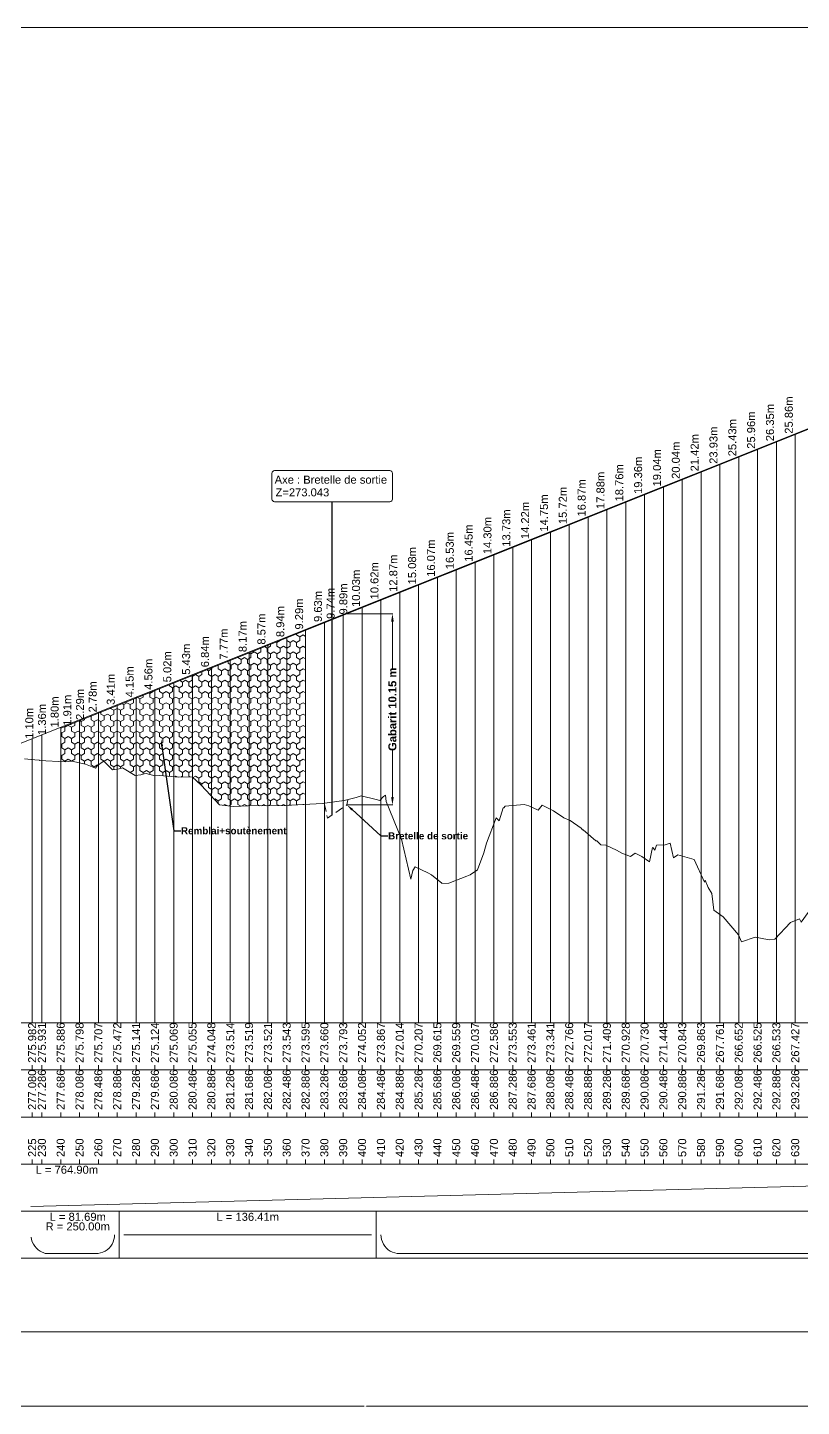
# Model space of a CAD drawing. Extents: x -67 to 3544, y -3197 to 656.
# Drawn here: x 703 to 1113, y -2726 to -1994 of the extents above; entities that cross this region are included whole.
import ezdxf
from ezdxf import colors
from ezdxf.entities.mleader import LeaderData, LeaderLine
from ezdxf.enums import TextEntityAlignment as Align
from ezdxf.math import Vec2, Vec3

# ---------------------------------------------------------------- set-up
doc = ezdxf.new("R2010")
doc.units = 0
doc.header["$PDSIZE"] = -0.00032
doc.linetypes.add('CACHE', pattern=[9.525, 6.35, -3.175])
doc.layers.get('0').update_dxf_attribs({"lineweight": 0})
for name, color, linetype, lineweight in [("Route - Bretelle d'entrée - PL - A14_Bretelle de sortie", 5, 'Continuous', 0), ("Route - Bretelle d'entrée - PL - Habillage - Intersection d’axes", 7, 'Continuous', 0), ('Route - Route de la corniche de Brazzaville - PL - Habillage - Intersection d’axes', 7, 'Continuous', 0), ('Route - Route de la corniche de Brazzaville - PL - Projet Linéaire', 7, 'Continuous', 0), ('Route - Route de la corniche de Brazzaville - PL - Terrain', 3, 'Continuous', 0)]:
    doc.layers.add(name, color=color, linetype=linetype, lineweight=lineweight)
doc.styles.add('CoteTitre', font='arial.ttf', dxfattribs={"height": 0.0017})
doc.styles.add('CoteTitreA', font='arial.ttf', dxfattribs={"height": 0.0017})
doc.styles.add('CoteVert', font='arial.ttf', dxfattribs={"height": 0.0017})
doc.styles.add('CoteVertA', font='arial.ttf', dxfattribs={"height": 0.0017})
doc.styles.add('CoteVertB', font='arial.ttf', dxfattribs={"height": 0.0017})
doc.styles.add('Etiquette', font='arial.ttf', dxfattribs={"height": 0.5})
doc.styles.get("Standard").update_dxf_attribs({"font": 'arialbd.ttf'})
doc.dimstyles.get("Standard").update_dxf_attribs({"dimtxt": 0.18, "dimasz": 0.18, "dimexe": 0.18, "dimexo": 0.0625, "dimgap": 0.09, "dimtad": 0, "dimtih": 1, "dimtoh": 1, "dimdec": 4, "dimzin": 0, "dimdsep": 46, "dimtxsty": 'Standard', "dimcen": 0.09, "dimadec": 0, "dimazin": 0, "dimtfac": 1, "dimtdec": 4, "dimtofl": 0, "dimtmove": 0, "dimatfit": 3, "dimfxl": 1, "dimtolj": 1, "dimtzin": 0, "dimarcsym": 0})

# ---------------------------------------------------------------- blocks, each defined once
blk = doc.blocks.new('*D15')
at = {"transparency": 16777216}
for p, q in [((872.23, -2305.53), (896.52, -2305.53)), ((896.34, -2309.78), (896.34, -2335.26)), ((896.34, -2402.8), (896.34, -2377.32)), ((872.23, -2407.05), (896.52, -2407.05))]:
    blk.add_line(p, q, dxfattribs=at)
for points in [[(895.64, -2309.78), (897.05, -2309.78), (896.34, -2305.53)], [(895.64, -2402.8), (897.05, -2402.8), (896.34, -2407.05)]]:
    blk.add_solid(points, dxfattribs=at)
at = {"layer": 'Defpoints', "color": 0, "transparency": 16777216}
for p in [(872.17, -2305.53, 0), (872.17, -2407.05, 0), (896.34, -2407.05)]:
    blk.add_point(p, dxfattribs=at)
at = {"transparency": 16777216, "insert": (896.34, -2356.29), "char_height": 4.25, "attachment_point": 5, "rotation": 90}
blk.add_mtext('\\A1;Gabarit 10.15 m', dxfattribs=at)
blk = doc.blocks.new('*D18')
at = {"transparency": 16777216}
for p, q in [((244.47, -2686.85), (244.47, -2726.47)), ((1519.47, -2686.85), (1519.47, -2726.47)), ((244.65, -2726.29), (881.3, -2726.29)), ((1519.29, -2726.29), (882.63, -2726.29))]:
    blk.add_line(p, q, dxfattribs=at)
for points in [[(244.65, -2726.26), (244.65, -2726.32), (244.47, -2726.29)], [(1519.29, -2726.26), (1519.29, -2726.32), (1519.47, -2726.29)]]:
    blk.add_solid(points, dxfattribs=at)
at = {"layer": 'Defpoints', "color": 0, "transparency": 16777216}
for p in [(244.47, -2686.78), (1519.47, -2686.78), (1519.47, -2726.29)]:
    blk.add_point(p, dxfattribs=at)
at = {"transparency": 16777216, "insert": (881.97, -2726.29), "char_height": 0.18, "attachment_point": 5}
blk.add_mtext('\\A1;1275.0000', dxfattribs=at)

msp = doc.modelspace()

# ---------------------------------------------------------------- hatches: boundary and pattern name
h = msp.add_hatch()
h.set_pattern_fill('G_DELTA', color=256)
h.set_pattern_definition([(30, (296.3705, -2647.8214), (1e-09, 6), [2, -4]), (30, (294.6384, -2644.8214), (1e-09, 6), [2, -4]), (90, (296.3705, -2643.8214), (-5.196152, 3), [2, -4]), (90, (299.8346, -2643.8214), (-5.196152, 3), [2, -4]), (150, (296.3705, -2647.8214), (-5.196152, -3), [2, -4]), (150, (294.6384, -2644.8214), (-5.196152, -3), [2, -4])])
h.paths.add_polyline_path([(790.07236, -2392.1395), (794.82085, -2396.64616), (804.56181, -2406.93913), (811.87335, -2407.88722), (819.59297, -2407.6156), (839.61392, -2407.40399), (850.19216, -2406.83289), (850.19216, -2314.32209), (720.19216, -2366.32209), (720.19216, -2383.98599), (722.55487, -2384.09615), (726.18203, -2383.91073), (733.33092, -2385.36647), (738.75808, -2387.61864), (739.67356, -2386.06808), (742.81391, -2384.03016), (743.58122, -2384.44734), (747.63476, -2388.45487), (751.30778, -2387.89999), (753.09573, -2387.36339), (759.73966, -2391.45836), (762.6703, -2391.07053), (764.54929, -2390.51367), (765.54676, -2390.44979), (770.2115, -2391.56622), (772.83251, -2391.48745), (782.98084, -2392.26742)])

# ---------------------------------------------------------------- linework, layer by layer
at = {"color": 7, "linetype": 'Continuous'}
for p, q in [((1110.19216, -2522.80644), (1110.19216, -2209.94513)), ((1090.19216, -2522.80644), (1090.19216, -2217.94513)), ((1100.19216, -2522.80644), (1100.19216, -2213.94513)), ((1080.19216, -2522.80644), (1080.19216, -2221.94513)), ((1060.19216, -2522.80644), (1060.19216, -2229.94513)), ((1070.19216, -2522.80644), (1070.19216, -2225.94513)), ((1040.19216, -2522.80644), (1040.19216, -2237.94513)), ((1050.19216, -2522.80644), (1050.19216, -2233.94513)), ((1020.19216, -2522.80644), (1020.19216, -2245.94513)), ((1030.19216, -2522.80644), (1030.19216, -2241.94513)), ((1000.19216, -2522.80644), (1000.19216, -2253.94513)), ((1010.19216, -2522.80644), (1010.19216, -2249.94513)), ((980.19216, -2522.80644), (980.19216, -2261.94513)), ((990.19216, -2522.80644), (990.19216, -2257.94513)), ((970.19216, -2522.80644), (970.19216, -2265.94513)), ((950.19216, -2522.80644), (950.19216, -2273.94513)), ((960.19216, -2522.80644), (960.19216, -2269.94513)), ((930.19216, -2522.80644), (930.19216, -2281.94513)), ((940.19216, -2522.80644), (940.19216, -2277.94513)), ((910.19216, -2522.80644), (910.19216, -2289.94513)), ((920.19216, -2522.80644), (920.19216, -2285.94513)), ((890.19216, -2522.80644), (890.19216, -2297.94513)), ((900.19216, -2522.80644), (900.19216, -2293.94513)), ((870.19216, -2522.80644), (870.19216, -2305.94513)), ((880.19216, -2522.80644), (880.19216, -2301.94513)), ((860.19216, -2522.80644), (860.19216, -2309.94513)), ((840.19216, -2522.80644), (840.19216, -2317.94513)), ((850.19216, -2522.80644), (850.19216, -2313.94513)), ((820.19216, -2522.80644), (820.19216, -2325.94513)), ((830.19216, -2522.80644), (830.19216, -2321.94513)), ((800.19216, -2522.80644), (800.19216, -2333.94513)), ((810.19216, -2522.80644), (810.19216, -2329.94513)), ((780.19216, -2522.80644), (780.19216, -2341.94513)), ((790.19216, -2522.80644), (790.19216, -2337.94513)), ((760.19216, -2522.80644), (760.19216, -2349.94513)), ((770.19216, -2522.80644), (770.19216, -2345.94513)), ((750.19216, -2522.80644), (750.19216, -2353.94513)), ((730.19216, -2522.80644), (730.19216, -2361.94513)), ((740.19216, -2522.80644), (740.19216, -2357.94513)), ((705.04192, -2522.80644), (705.04192, -2372.00523)), ((710.19216, -2522.80644), (710.19216, -2369.94513)), ((720.19216, -2522.80644), (720.19216, -2365.94513)), ((705.04192, -2385.48321), (705.04192, -2380.48321)), ((710.19216, -2385.99562), (710.19216, -2380.99562)), ((720.19216, -2386.44654), (720.19216, -2381.44654)), ((730.19216, -2387.3264), (730.19216, -2382.3264)), ((740.19216, -2388.23899), (740.19216, -2383.23899)), ((750.19216, -2390.58676), (750.19216, -2385.58676)), ((760.19216, -2393.89848), (760.19216, -2388.89848)), ((770.19216, -2394.06159), (770.19216, -2389.06159)), ((780.19216, -2394.61546), (780.19216, -2389.61546)), ((790.19216, -2394.7532), (790.19216, -2389.7532)), ((800.19216, -2404.82185), (800.19216, -2399.82185)), ((880.19216, -2404.7876), (880.19216, -2399.7876)), ((810.19216, -2410.16922), (810.19216, -2405.16922)), ((820.19216, -2410.11472), (820.19216, -2405.11472)), ((830.19216, -2410.09858), (830.19216, -2405.09858)), ((840.19216, -2409.87424), (840.19216, -2404.87424)), ((850.19216, -2409.35356), (850.19216, -2404.35356)), ((860.19216, -2408.71051), (860.19216, -2403.71051)), ((870.19216, -2407.37739), (870.19216, -2402.37739)), ((890.19216, -2406.63248), (890.19216, -2401.63248)), ((960.19216, -2409.77882), (960.19216, -2404.77882)), ((970.19216, -2410.69208), (970.19216, -2405.69208)), ((980.19216, -2411.89541), (980.19216, -2406.89541)), ((950.19216, -2419.44774), (950.19216, -2414.44774)), ((990.19216, -2417.64295), (990.19216, -2412.64295)), ((900.19216, -2425.16932), (900.19216, -2420.16932)), ((1000.19216, -2425.13834), (1000.19216, -2420.13834)), ((1010.19216, -2431.21261), (1010.19216, -2426.21261)), ((1040.19216, -2430.82297), (1040.19216, -2425.82297)), ((1020.19216, -2436.02695), (1020.19216, -2431.02695)), ((1030.19216, -2438.0081), (1030.19216, -2433.0081)), ((1050.19216, -2436.87538), (1050.19216, -2431.87538)), ((910.19216, -2443.23461), (910.19216, -2438.23461)), ((920.19216, -2449.152), (920.19216, -2444.152)), ((930.19216, -2449.7167), (930.19216, -2444.7167)), ((940.19216, -2444.93602), (940.19216, -2439.93602)), ((1060.19216, -2446.67464), (1060.19216, -2441.67464)), ((1070.19216, -2467.69856), (1070.19216, -2462.69856)), ((1110.19216, -2471.03709), (1110.19216, -2466.03709)), ((1080.19216, -2478.79067), (1080.19216, -2473.79067)), ((1090.19216, -2480.05188), (1090.19216, -2475.05188)), ((1100.19216, -2479.9787), (1100.19216, -2474.9787)), ((1500.00136, -2522.80644), (296.3855, -2522.80644)), ((1500.00136, -2547.80644), (296.3855, -2547.80644)), ((1500.00136, -2572.80644), (296.3855, -2572.80644)), ((1500.00136, -2597.80644), (296.3855, -2597.80644)), ((705.04192, -2595.30644), (705.04192, -2597.80644)), ((710.19216, -2595.30644), (710.19216, -2597.80644)), ((720.19216, -2595.30644), (720.19216, -2597.80644)), ((730.19216, -2595.30644), (730.19216, -2597.80644)), ((740.19216, -2595.30644), (740.19216, -2597.80644)), ((750.19216, -2595.30644), (750.19216, -2597.80644)), ((760.19216, -2595.30644), (760.19216, -2597.80644)), ((770.19216, -2595.30644), (770.19216, -2597.80644)), ((780.19216, -2595.30644), (780.19216, -2597.80644)), ((790.19216, -2595.30644), (790.19216, -2597.80644)), ((800.19216, -2595.30644), (800.19216, -2597.80644)), ((810.19216, -2595.30644), (810.19216, -2597.80644)), ((820.19216, -2595.30644), (820.19216, -2597.80644)), ((830.19216, -2595.30644), (830.19216, -2597.80644)), ((840.19216, -2595.30644), (840.19216, -2597.80644)), ((850.19216, -2595.30644), (850.19216, -2597.80644)), ((860.19216, -2595.30644), (860.19216, -2597.80644)), ((870.19216, -2595.30644), (870.19216, -2597.80644)), ((880.19216, -2595.30644), (880.19216, -2597.80644)), ((890.19216, -2595.30644), (890.19216, -2597.80644)), ((900.19216, -2595.30644), (900.19216, -2597.80644)), ((910.19216, -2595.30644), (910.19216, -2597.80644)), ((920.19216, -2595.30644), (920.19216, -2597.80644)), ((930.19216, -2595.30644), (930.19216, -2597.80644)), ((940.19216, -2595.30644), (940.19216, -2597.80644)), ((950.19216, -2595.30644), (950.19216, -2597.80644)), ((960.19216, -2595.30644), (960.19216, -2597.80644)), ((970.19216, -2595.30644), (970.19216, -2597.80644)), ((980.19216, -2595.30644), (980.19216, -2597.80644)), ((990.19216, -2595.30644), (990.19216, -2597.80644)), ((1000.19216, -2595.30644), (1000.19216, -2597.80644)), ((1010.19216, -2595.30644), (1010.19216, -2597.80644)), ((1020.19216, -2595.30644), (1020.19216, -2597.80644)), ((1030.19216, -2595.30644), (1030.19216, -2597.80644)), ((1040.19216, -2595.30644), (1040.19216, -2597.80644)), ((1050.19216, -2595.30644), (1050.19216, -2597.80644)), ((1060.19216, -2595.30644), (1060.19216, -2597.80644)), ((1070.19216, -2595.30644), (1070.19216, -2597.80644)), ((1080.19216, -2595.30644), (1080.19216, -2597.80644)), ((1090.19216, -2595.30644), (1090.19216, -2597.80644)), ((1100.19216, -2595.30644), (1100.19216, -2597.80644)), ((1110.19216, -2595.30644), (1110.19216, -2597.80644)), ((704.37715, -2620.30644), (1463.6612, -2600.30644)), ((1500.00136, -2622.80644), (296.3855, -2622.80644)), ((751.30778, -2622.80644), (751.30778, -2647.80644)), ((887.71995, -2622.80644), (887.71995, -2647.80644)), ((748.80778, -2635.30644), (748.72223, -2636.6117)), ((885.21995, -2635.30644), (753.80778, -2635.30644)), ((890.21995, -2635.30644), (890.30551, -2636.6117)), ((704.4627, -2636.6117), (704.71789, -2637.89463)), ((704.71789, -2637.89463), (705.13836, -2639.13327)), ((705.13836, -2639.13327), (705.7169, -2640.30644)), ((705.7169, -2640.30644), (706.44362, -2641.39405)), ((706.44362, -2641.39405), (707.30608, -2642.37751)), ((707.30608, -2642.37751), (708.28954, -2643.23997)), ((745.87885, -2642.37751), (744.8954, -2643.23997)), ((746.74131, -2641.39405), (745.87885, -2642.37751)), ((747.46804, -2640.30644), (746.74131, -2641.39405)), ((748.04658, -2639.13327), (747.46804, -2640.30644)), ((748.46704, -2637.89463), (748.04658, -2639.13327)), ((748.72223, -2636.6117), (748.46704, -2637.89463)), ((890.30551, -2636.6117), (890.5607, -2637.89463)), ((890.5607, -2637.89463), (890.98116, -2639.13327)), ((890.98116, -2639.13327), (891.5597, -2640.30644)), ((891.5597, -2640.30644), (892.28642, -2641.39405)), ((892.28642, -2641.39405), (893.14889, -2642.37751)), ((893.14889, -2642.37751), (894.13234, -2643.23997)), ((1500.00136, -2647.80644), (296.3855, -2647.80644)), ((708.28954, -2643.23997), (709.37715, -2643.96669)), ((709.37715, -2643.96669), (711.98933, -2645.25488)), ((712.21047, -2645.30644), (738.80778, -2645.30644)), ((740.11304, -2645.22089), (738.80778, -2645.30644)), ((741.39597, -2644.9657), (740.11304, -2645.22089)), ((742.63462, -2644.54523), (741.39597, -2644.9657)), ((743.80778, -2643.96669), (742.63462, -2644.54523)), ((744.8954, -2643.23997), (743.80778, -2643.96669)), ((894.13234, -2643.23997), (895.21996, -2643.96669)), ((895.21996, -2643.96669), (896.39312, -2644.54523)), ((896.39312, -2644.54523), (897.63176, -2644.9657)), ((897.63176, -2644.9657), (898.91469, -2645.22089)), ((898.91469, -2645.22089), (900.21996, -2645.30644)), ((900.21996, -2645.30644), (1416.01537, -2645.30644))]:
    msp.add_line(p, q, dxfattribs=at)
for p, q in [((890.19216, -2297.94513), (890.19216, -2298.32209)), ((850.19216, -2406.85356), (850.19216, -2314.32209)), ((720.19216, -2366.32209), (720.19216, -2383.94654))]:
    msp.add_line(p, q)
at = {"linetype": 'Continuous'}
for p, q in [((705.04192, -2545.30644), (705.04192, -2547.80644)), ((710.19216, -2545.30644), (710.19216, -2547.80644)), ((720.19216, -2545.30644), (720.19216, -2547.80644)), ((730.19216, -2545.30644), (730.19216, -2547.80644)), ((740.19216, -2545.30644), (740.19216, -2547.80644)), ((750.19216, -2545.30644), (750.19216, -2547.80644)), ((760.19216, -2545.30644), (760.19216, -2547.80644)), ((770.19216, -2545.30644), (770.19216, -2547.80644)), ((780.19216, -2545.30644), (780.19216, -2547.80644)), ((790.19216, -2545.30644), (790.19216, -2547.80644)), ((800.19216, -2545.30644), (800.19216, -2547.80644)), ((810.19216, -2545.30644), (810.19216, -2547.80644)), ((820.19216, -2545.30644), (820.19216, -2547.80644)), ((830.19216, -2545.30644), (830.19216, -2547.80644)), ((840.19216, -2545.30644), (840.19216, -2547.80644)), ((850.19216, -2545.30644), (850.19216, -2547.80644)), ((860.19216, -2545.30644), (860.19216, -2547.80644)), ((870.19216, -2545.30644), (870.19216, -2547.80644)), ((880.19216, -2545.30644), (880.19216, -2547.80644)), ((890.19216, -2545.30644), (890.19216, -2547.80644)), ((900.19216, -2545.30644), (900.19216, -2547.80644)), ((910.19216, -2545.30644), (910.19216, -2547.80644)), ((920.19216, -2545.30644), (920.19216, -2547.80644)), ((930.19216, -2545.30644), (930.19216, -2547.80644)), ((940.19216, -2545.30644), (940.19216, -2547.80644)), ((950.19216, -2545.30644), (950.19216, -2547.80644)), ((960.19216, -2545.30644), (960.19216, -2547.80644)), ((970.19216, -2545.30644), (970.19216, -2547.80644)), ((980.19216, -2545.30644), (980.19216, -2547.80644)), ((990.19216, -2545.30644), (990.19216, -2547.80644)), ((1000.19216, -2545.30644), (1000.19216, -2547.80644)), ((1010.19216, -2545.30644), (1010.19216, -2547.80644)), ((1020.19216, -2545.30644), (1020.19216, -2547.80644)), ((1030.19216, -2545.30644), (1030.19216, -2547.80644)), ((1040.19216, -2545.30644), (1040.19216, -2547.80644)), ((1050.19216, -2545.30644), (1050.19216, -2547.80644)), ((1060.19216, -2545.30644), (1060.19216, -2547.80644)), ((1070.19216, -2545.30644), (1070.19216, -2547.80644)), ((1080.19216, -2545.30644), (1080.19216, -2547.80644)), ((1090.19216, -2545.30644), (1090.19216, -2547.80644)), ((1100.19216, -2545.30644), (1100.19216, -2547.80644)), ((1110.19216, -2545.30644), (1110.19216, -2547.80644)), ((705.04192, -2570.30644), (705.04192, -2572.80644)), ((710.19216, -2570.30644), (710.19216, -2572.80644)), ((720.19216, -2570.30644), (720.19216, -2572.80644)), ((730.19216, -2570.30644), (730.19216, -2572.80644)), ((740.19216, -2570.30644), (740.19216, -2572.80644)), ((750.19216, -2570.30644), (750.19216, -2572.80644)), ((760.19216, -2570.30644), (760.19216, -2572.80644)), ((770.19216, -2570.30644), (770.19216, -2572.80644)), ((780.19216, -2570.30644), (780.19216, -2572.80644)), ((790.19216, -2570.30644), (790.19216, -2572.80644)), ((800.19216, -2570.30644), (800.19216, -2572.80644)), ((810.19216, -2570.30644), (810.19216, -2572.80644)), ((820.19216, -2570.30644), (820.19216, -2572.80644)), ((830.19216, -2570.30644), (830.19216, -2572.80644)), ((840.19216, -2570.30644), (840.19216, -2572.80644)), ((850.19216, -2570.30644), (850.19216, -2572.80644)), ((860.19216, -2570.30644), (860.19216, -2572.80644)), ((870.19216, -2570.30644), (870.19216, -2572.80644)), ((880.19216, -2570.30644), (880.19216, -2572.80644)), ((890.19216, -2570.30644), (890.19216, -2572.80644)), ((900.19216, -2570.30644), (900.19216, -2572.80644)), ((910.19216, -2570.30644), (910.19216, -2572.80644)), ((920.19216, -2570.30644), (920.19216, -2572.80644)), ((930.19216, -2570.30644), (930.19216, -2572.80644)), ((940.19216, -2570.30644), (940.19216, -2572.80644)), ((950.19216, -2570.30644), (950.19216, -2572.80644)), ((960.19216, -2570.30644), (960.19216, -2572.80644)), ((970.19216, -2570.30644), (970.19216, -2572.80644)), ((980.19216, -2570.30644), (980.19216, -2572.80644)), ((990.19216, -2570.30644), (990.19216, -2572.80644)), ((1000.19216, -2570.30644), (1000.19216, -2572.80644)), ((1010.19216, -2570.30644), (1010.19216, -2572.80644)), ((1020.19216, -2570.30644), (1020.19216, -2572.80644)), ((1030.19216, -2570.30644), (1030.19216, -2572.80644)), ((1040.19216, -2570.30644), (1040.19216, -2572.80644)), ((1050.19216, -2570.30644), (1050.19216, -2572.80644)), ((1060.19216, -2570.30644), (1060.19216, -2572.80644)), ((1070.19216, -2570.30644), (1070.19216, -2572.80644)), ((1080.19216, -2570.30644), (1080.19216, -2572.80644)), ((1090.19216, -2570.30644), (1090.19216, -2572.80644)), ((1100.19216, -2570.30644), (1100.19216, -2572.80644)), ((1110.19216, -2570.30644), (1110.19216, -2572.80644))]:
    msp.add_line(p, q, dxfattribs=at)
msp.add_lwpolyline([(244.46821, -1994.28281), (1519.46821, -1994.28281), (1519.46821, -2686.78281), (244.46821, -2686.78281)], close=True)
at = {"color": 7, "linetype": 'Continuous'}
msp.add_arc((712.21047, -2644.80644), 0.5, 243.75003747, 270, dxfattribs=at)
at = {"layer": "Route - Bretelle d'entrée - PL - A14_Bretelle de sortie", "color": 5, "linetype": 'CACHE', "ltscale": 0.7, "elevation": 0, "flags": 128}
msp.add_lwpolyline([(860.17232, -2406.21743), (861.7994, -2414.06525), (864.36216, -2412.37958), (869.76922, -2408.66401), (872.17236, -2407.04778), (872.66345, -2404.28108)], dxfattribs=at)
at = {"layer": 'Route - Route de la corniche de Brazzaville - PL - Habillage - Intersection d’axes'}
for p, q in [((832.33657, -2231.00238), (832.33657, -2244.62641)), ((894.93671, -2229.55134), (833.78761, -2229.55134)), ((896.38775, -2244.62641), (896.38775, -2231.00238)), ((833.78761, -2246.07747), (894.93671, -2246.07745))]:
    msp.add_line(p, q, dxfattribs=at)
for centre, start, end in [((833.78761, -2231.00238), 90, 180), ((894.93671, -2231.00238), 0, 90), ((833.78761, -2244.62641), 180, 270), ((894.93671, -2244.62641), 270, 0)]:
    msp.add_arc(centre, 1.45104, start, end, dxfattribs=at)
at = {"layer": 'Route - Route de la corniche de Brazzaville - PL - Projet Linéaire', "color": 251, "linetype": 'Continuous'}
msp.add_line((689.02634, -2378.41146), (1453.31039, -2072.69784), dxfattribs=at)
at = {"layer": 'Route - Route de la corniche de Brazzaville - PL - Projet Linéaire', "color": 1, "linetype": 'Continuous'}
for p, q in [((689.02634, -2378.41146), (1453.31039, -2072.69784)), ((720.19216, -2366.32209), (1420.19216, -2086.32209))]:
    msp.add_line(p, q, dxfattribs=at)
at = {"layer": 'Route - Route de la corniche de Brazzaville - PL - Terrain', "color": 114, "linetype": 'Continuous', "flags": 128}
msp.add_lwpolyline([(701.03443, -2382.67822), (706.48049, -2383.14256), (708.94102, -2383.35524), (709.01154, -2383.46468), (722.55487, -2384.09615), (726.18203, -2383.91073), (733.33092, -2385.36647), (738.75808, -2387.61864), (739.67356, -2386.06808), (742.81391, -2384.03016), (743.58122, -2384.44734), (747.63476, -2388.45487), (751.30778, -2387.89999), (753.09573, -2387.36339), (759.73966, -2391.45836), (762.6703, -2391.07053), (764.54929, -2390.51367), (765.54676, -2390.44979), (770.2115, -2391.56622), (772.83251, -2391.48745), (782.98084, -2392.26742), (790.07236, -2392.1395), (794.82085, -2396.64616), (804.56181, -2406.93913), (811.87335, -2407.88722), (819.59297, -2407.6156), (839.61392, -2407.40399), (859.02773, -2406.35588), (870.76582, -2404.79171), (877.0536, -2403.16784), (879.736, -2402.17176), (887.71995, -2404.19937), (889.65758, -2404.69022), (891.67781, -2402.57766), (892.69937, -2401.90198), (893.09236, -2405.31874), (901.21762, -2425.21006), (906.0489, -2446.40807), (907.22146, -2441.92526), (908.36216, -2439.91604), (915.18893, -2443.05642), (917.15944, -2444.18942), (922.60019, -2448.58904), (922.61884, -2448.71945), (926.35808, -2448.69559), (935.89104, -2444.97462), (937.53623, -2444.19025), (941.51462, -2441.56023), (944.93524, -2432.54965), (946.28236, -2427.46075), (951.3319, -2413.87441), (952.96088, -2415.48376), (955.1667, -2408.66707), (955.51083, -2408.53737), (956.13338, -2407.66201), (966.29857, -2406.80933), (968.69531, -2407.4708), (973.67504, -2409.91209), (975.85056, -2407.20192), (981.76969, -2410.18916), (987.29498, -2413.88249), (990.7286, -2415.38396), (996.573, -2419.42263), (997.18678, -2420.33697), (997.59585, -2420.32349), (1004.24771, -2426.10365), (1004.83857, -2426.19313), (1007.01402, -2428.30928), (1009.61712, -2428.43721), (1015.26971, -2431.05191), (1018.19758, -2432.74296), (1022.6833, -2434.48723), (1025.19263, -2432.685), (1028.74697, -2434.51655), (1032.80984, -2437.28691), (1034.38261, -2429.66348), (1034.77613, -2429.84268), (1035.71592, -2431.04436), (1036.47376, -2428.45577), (1041.09112, -2428.29066), (1043.79279, -2427.43746), (1045.49633, -2435.15689), (1047.8198, -2433.64445), (1056.60362, -2436.09874), (1062.00599, -2448.16375), (1062.38133, -2446.96651), (1064.05062, -2450.97858), (1065.8857, -2454.11422), (1067.0461, -2462.93245), (1071.99499, -2466.45911), (1080.08309, -2476.01998), (1081.59441, -2479.7678), (1088.87067, -2477.28969), (1095.45407, -2478.45022), (1096.72237, -2478.76599), (1099.29102, -2478.40826), (1107.61747, -2469.56864), (1112.39549, -2467.62054), (1113.34442, -2469.3425), (1117.12498, -2464.11973)], dxfattribs=at)

# ---------------------------------------------------------------- texts
at = {"color": 7, "style": 'CoteVertB'}
for s, p in [('26.35m', (1100.19216, -2213.94513)), ('25.86m', (1110.19216, -2209.94513)), ('25.43m', (1080.19216, -2221.94513)), ('25.96m', (1090.19216, -2217.94513)), ('21.42m', (1060.19216, -2229.94513)), ('23.93m', (1070.19216, -2225.94513)), ('20.04m', (1050.19216, -2233.94513)), ('19.36m', (1030.19216, -2241.94513)), ('19.04m', (1040.19216, -2237.94513)), ('17.88m', (1010.19216, -2249.94513)), ('18.76m', (1020.19216, -2245.94513)), ('15.72m', (990.19216, -2257.94513)), ('16.87m', (1000.19216, -2253.94513)), ('14.22m', (970.19216, -2265.94513)), ('14.75m', (980.19216, -2261.94513)), ('14.30m', (950.19216, -2273.94513)), ('13.73m', (960.19216, -2269.94513)), ('16.45m', (940.19216, -2277.94513)), ('16.07m', (920.19216, -2285.94513)), ('16.53m', (930.19216, -2281.94513)), ('12.87m', (900.19216, -2293.94513)), ('15.08m', (910.19216, -2289.94513)), ('10.03m', (880.37966, -2301.94513)), ('10.62m', (890.19216, -2297.94513)), ('9.89m', (873.6505, -2305.94513)), ('9.29m', (850.19216, -2313.94513)), ('9.63m', (860.19216, -2309.94513)), ('9.74m', (866.92133, -2308.27713)), ('8.57m', (830.19216, -2321.94513)), ('8.94m', (840.19216, -2317.94513)), ('8.17m', (820.19216, -2325.94513)), ('6.84m', (800.19216, -2333.94513)), ('7.77m', (810.19216, -2329.94513)), ('5.02m', (780.19216, -2341.94513)), ('5.43m', (790.19216, -2337.94513)), ('4.15m', (760.19216, -2349.94513)), ('4.56m', (770.19216, -2345.94513)), ('2.78m', (740.56717, -2357.94513)), ('3.41m', (750.19216, -2353.94513)), ('1.80m', (720.37966, -2365.94513)), ('1.91m', (727.10883, -2365.03124)), ('2.29m', (733.838, -2361.94513)), ('1.10m', (706.92133, -2372.00523)), ('1.36m', (713.6505, -2369.94513))]:
    msp.add_text(s, height=4.25, rotation=90, dxfattribs=at).set_placement(p, align=Align.BOTTOM_LEFT)
at = {"color": 114, "style": 'CoteVert'}
for s, p in [('275.982', (705.04192, -2544.05644)), ('275.931', (710.19216, -2544.05644)), ('275.886', (720.19216, -2544.05644)), ('275.798', (730.19216, -2544.05644)), ('275.707', (740.19216, -2544.05644)), ('275.472', (750.19216, -2544.05644)), ('275.141', (760.19216, -2544.05644)), ('275.124', (770.19216, -2544.05644)), ('275.069', (780.19216, -2544.05644)), ('275.055', (790.19216, -2544.05644)), ('274.048', (800.19216, -2544.05644)), ('273.514', (810.19216, -2544.05644)), ('273.519', (820.19216, -2544.05644)), ('273.521', (830.19216, -2544.05644)), ('273.543', (840.19216, -2544.05644)), ('273.595', (850.19216, -2544.05644)), ('273.660', (860.19216, -2544.05644)), ('273.793', (870.19216, -2544.05644)), ('274.052', (880.19216, -2544.05644)), ('273.867', (890.19216, -2544.05644)), ('272.014', (900.19216, -2544.05644)), ('270.207', (910.19216, -2544.05644)), ('269.615', (920.19216, -2544.05644)), ('269.559', (930.19216, -2544.05644)), ('270.037', (940.19216, -2544.05644)), ('272.586', (950.19216, -2544.05644)), ('273.553', (960.19216, -2544.05644)), ('273.461', (970.19216, -2544.05644)), ('273.341', (980.19216, -2544.05644)), ('272.766', (990.19216, -2544.05644)), ('272.017', (1000.19216, -2544.05644)), ('271.409', (1010.19216, -2544.05644)), ('270.928', (1020.19216, -2544.05644)), ('270.730', (1030.19216, -2544.05644)), ('271.448', (1040.19216, -2544.05644)), ('270.843', (1050.19216, -2544.05644)), ('269.863', (1060.19216, -2544.05644)), ('267.761', (1070.19216, -2544.05644)), ('266.652', (1080.19216, -2544.05644)), ('266.525', (1090.19216, -2544.05644)), ('266.533', (1100.19216, -2544.05644)), ('267.427', (1110.19216, -2544.05644))]:
    msp.add_text(s, height=4.25, rotation=90, dxfattribs=at).set_placement(p, align=Align.MIDDLE_LEFT)
at = {"style": 'CoteVertA'}
for s, p in [('277.080', (705.04192, -2569.05644)), ('277.286', (710.19216, -2569.05644)), ('277.686', (720.19216, -2569.05644)), ('278.086', (730.19216, -2569.05644)), ('278.486', (740.19216, -2569.05644)), ('278.886', (750.19216, -2569.05644)), ('279.286', (760.19216, -2569.05644)), ('279.686', (770.19216, -2569.05644)), ('280.086', (780.19216, -2569.05644)), ('280.486', (790.19216, -2569.05644)), ('280.886', (800.19216, -2569.05644)), ('281.286', (810.19216, -2569.05644)), ('281.686', (820.19216, -2569.05644)), ('282.086', (830.19216, -2569.05644)), ('282.486', (840.19216, -2569.05644)), ('282.886', (850.19216, -2569.05644)), ('283.286', (860.19216, -2569.05644)), ('283.686', (870.19216, -2569.05644)), ('284.086', (880.19216, -2569.05644)), ('284.486', (890.19216, -2569.05644)), ('284.886', (900.19216, -2569.05644)), ('285.286', (910.19216, -2569.05644)), ('285.686', (920.19216, -2569.05644)), ('286.086', (930.19216, -2569.05644)), ('286.486', (940.19216, -2569.05644)), ('286.886', (950.19216, -2569.05644)), ('287.286', (960.19216, -2569.05644)), ('287.686', (970.19216, -2569.05644)), ('288.086', (980.19216, -2569.05644)), ('288.486', (990.19216, -2569.05644)), ('288.886', (1000.19216, -2569.05644)), ('289.286', (1010.19216, -2569.05644)), ('289.686', (1020.19216, -2569.05644)), ('290.086', (1030.19216, -2569.05644)), ('290.486', (1040.19216, -2569.05644)), ('290.886', (1050.19216, -2569.05644)), ('291.286', (1060.19216, -2569.05644)), ('291.686', (1070.19216, -2569.05644)), ('292.086', (1080.19216, -2569.05644)), ('292.486', (1090.19216, -2569.05644)), ('292.886', (1100.19216, -2569.05644)), ('293.286', (1110.19216, -2569.05644))]:
    msp.add_text(s, height=4.25, rotation=90, dxfattribs=at).set_placement(p, align=Align.MIDDLE_LEFT)
at = {"color": 7, "style": 'CoteVertA'}
for s, p in [('225', (705.04192, -2594.05644)), ('230', (710.19216, -2594.05644)), ('240', (720.19216, -2594.05644)), ('250', (730.19216, -2594.05644)), ('260', (740.19216, -2594.05644)), ('270', (750.19216, -2594.05644)), ('280', (760.19216, -2594.05644)), ('290', (770.19216, -2594.05644)), ('300', (780.19216, -2594.05644)), ('310', (790.19216, -2594.05644)), ('320', (800.19216, -2594.05644)), ('330', (810.19216, -2594.05644)), ('340', (820.19216, -2594.05644)), ('350', (830.19216, -2594.05644)), ('360', (840.19216, -2594.05644)), ('370', (850.19216, -2594.05644)), ('380', (860.19216, -2594.05644)), ('390', (870.19216, -2594.05644)), ('400', (880.19216, -2594.05644)), ('410', (890.19216, -2594.05644)), ('420', (900.19216, -2594.05644)), ('430', (910.19216, -2594.05644)), ('440', (920.19216, -2594.05644)), ('450', (930.19216, -2594.05644)), ('460', (940.19216, -2594.05644)), ('470', (950.19216, -2594.05644)), ('480', (960.19216, -2594.05644)), ('490', (970.19216, -2594.05644)), ('500', (980.19216, -2594.05644)), ('510', (990.19216, -2594.05644)), ('520', (1000.19216, -2594.05644)), ('530', (1010.19216, -2594.05644)), ('540', (1020.19216, -2594.05644)), ('550', (1030.19216, -2594.05644)), ('560', (1040.19216, -2594.05644)), ('570', (1050.19216, -2594.05644)), ('580', (1060.19216, -2594.05644)), ('590', (1070.19216, -2594.05644)), ('600', (1080.19216, -2594.05644)), ('610', (1090.19216, -2594.05644)), ('620', (1100.19216, -2594.05644)), ('630', (1110.19216, -2594.05644))]:
    msp.add_text(s, height=4.25, rotation=90, dxfattribs=at).set_placement(p, align=Align.MIDDLE_LEFT)
at = {"color": 7, "style": 'CoteTitre'}
msp.add_text('L = 764.90m', height=4.25, dxfattribs=at).set_placement((706.87715, -2598.65644), align=Align.TOP_LEFT)
at = {"color": 7, "style": 'CoteTitreA'}
for s, p in [('L = 81.69m', (729.25331, -2623.65644)), ('L = 136.41m', (819.51387, -2623.65644)), ('R = 250.00m', (729.25331, -2628.75644))]:
    msp.add_text(s, height=4.25, dxfattribs=at).set_placement(p, align=Align.TOP_CENTER)
at = {"layer": 'Route - Route de la corniche de Brazzaville - PL - Habillage - Intersection d’axes', "style": 'Etiquette'}
for s, p in [('Axe : Bretelle de sortie', (833.79692, -2232.22823)), ('Z=273.043', (834.25342, -2238.96872))]:
    msp.add_text(s, height=4.25, dxfattribs=at).set_placement(p, align=Align.TOP_LEFT)

# ---------------------------------------------------------------- dimensions: what is measured, and where the dimension line sits
dim = msp.add_linear_dim(base=(896.34346, -2407.04778), p1=(872.17236, -2305.53001, 0), p2=(872.17236, -2407.04778, 0), angle=90, text='Gabarit 10.15 m', dimstyle='Standard', override={"dimtxt": 4.25, "dimasz": 4.25, "dimclrd": 256, "dimclre": 256, "dimclrt": 256, "dimlwd": 65535, "dimlwe": 65535})
dim.commit()
dim.dimension.update_dxf_attribs({"geometry": '*D15', "text_midpoint": (896.34346, -2356.2889), "text_rotation": 90})
dim = msp.add_linear_dim(base=(1519.46821, -2726.29173), p1=(244.46821, -2686.78281), p2=(1519.46821, -2686.78281), dimstyle='Standard', override={"dimclrd": 256, "dimclre": 256, "dimclrt": 256, "dimlwd": 65535, "dimlwe": 65535})
dim.commit()
dim.dimension.update_dxf_attribs({"geometry": '*D18', "text_midpoint": (881.96821, -2726.29173)})

# ---------------------------------------------------------------- leaders
at = {"layer": "Route - Bretelle d'entrée - PL - Habillage - Intersection d’axes"}
ml = msp.add_multileader_mtext('Standard', dxfattribs=at)
ml.set_content('Remblai+soutènement', color=256)
ml.set_leader_properties(color=5)
ml.build(insert=Vec2(0, 0))
ml.multileader.update_dxf_attribs({"text_right_attachment_type": 6, "dogleg_length": 3.75, "arrow_head_size": 3.75})
ctx = ml.context
ctx.base_point, ctx.char_height, ctx.arrow_head_size, ctx.landing_gap_size, ctx.plane_origin = Vec3(783.94216, -2420.80189, 0), 3.75, 3.75, 0.09, Vec3(773.45962, -2407.04778, 0)
ctx.right_attachment = 6
notes = []
notes.append((ctx, [(0, (1, 1, 0), (780.19216, -2420.80189, 0), (1, 0), 3.75, [(0, [(773.45962, -2372.18005, 0)], 0, [])])]))
ctx.mtext.insert, ctx.mtext.flow_direction = Vec3(784.03216, -2418.8962, 0), 5
ml = msp.add_multileader_mtext('Standard', dxfattribs=at)
ml.set_content('Bretelle de sortie', color=256)
ml.set_leader_properties(color=5)
ml.build(insert=Vec2(0, 0))
ml.multileader.update_dxf_attribs({"text_right_attachment_type": 6, "dogleg_length": 3.75, "arrow_head_size": 3.75})
ctx = ml.context
ctx.base_point, ctx.char_height, ctx.arrow_head_size, ctx.landing_gap_size, ctx.plane_origin = Vec3(893.94216, -2423.52202, 0), 3.75, 3.75, 0.09, Vec3(872.17236, -2407.04778, 0)
ctx.right_attachment = 6
notes.append((ctx, [(0, (1, 1, 0), (890.19216, -2423.52202, 0), (1, 0), 3.75, [(0, [(872.17236, -2407.04778, 0)], 0, [])])]))
ctx.mtext.insert, ctx.mtext.flow_direction = Vec3(894.03216, -2421.61633, 0), 5
at = {"layer": 'Route - Route de la corniche de Brazzaville - PL - Habillage - Intersection d’axes', "linetype": 'Continuous'}
msp.add_leader([(864.36216, -2412.37958), (864.36218, -2246.07746)], dimstyle='Standard', override={"dimasz": 0, "dimldrblk": 'None'}, dxfattribs=at)
for ctx, leaders in notes:
    for number, flags, end, landing, length, lines in leaders:
        leader = LeaderData()
        leader.index, (leader.has_last_leader_line, leader.has_dogleg_vector, leader.attachment_direction) = number, flags
        leader.last_leader_point, leader.dogleg_vector, leader.dogleg_length = Vec3(end), Vec3(landing), length
        for number, points, colour, breaks in lines:
            line = LeaderLine()
            line.index, line.vertices, line.color, line.breaks = number, Vec3.list(points), colors.encode_raw_color(colour), breaks
            leader.lines.append(line)
        ctx.leaders.append(leader)

doc.saveas('drawing.dxf')
